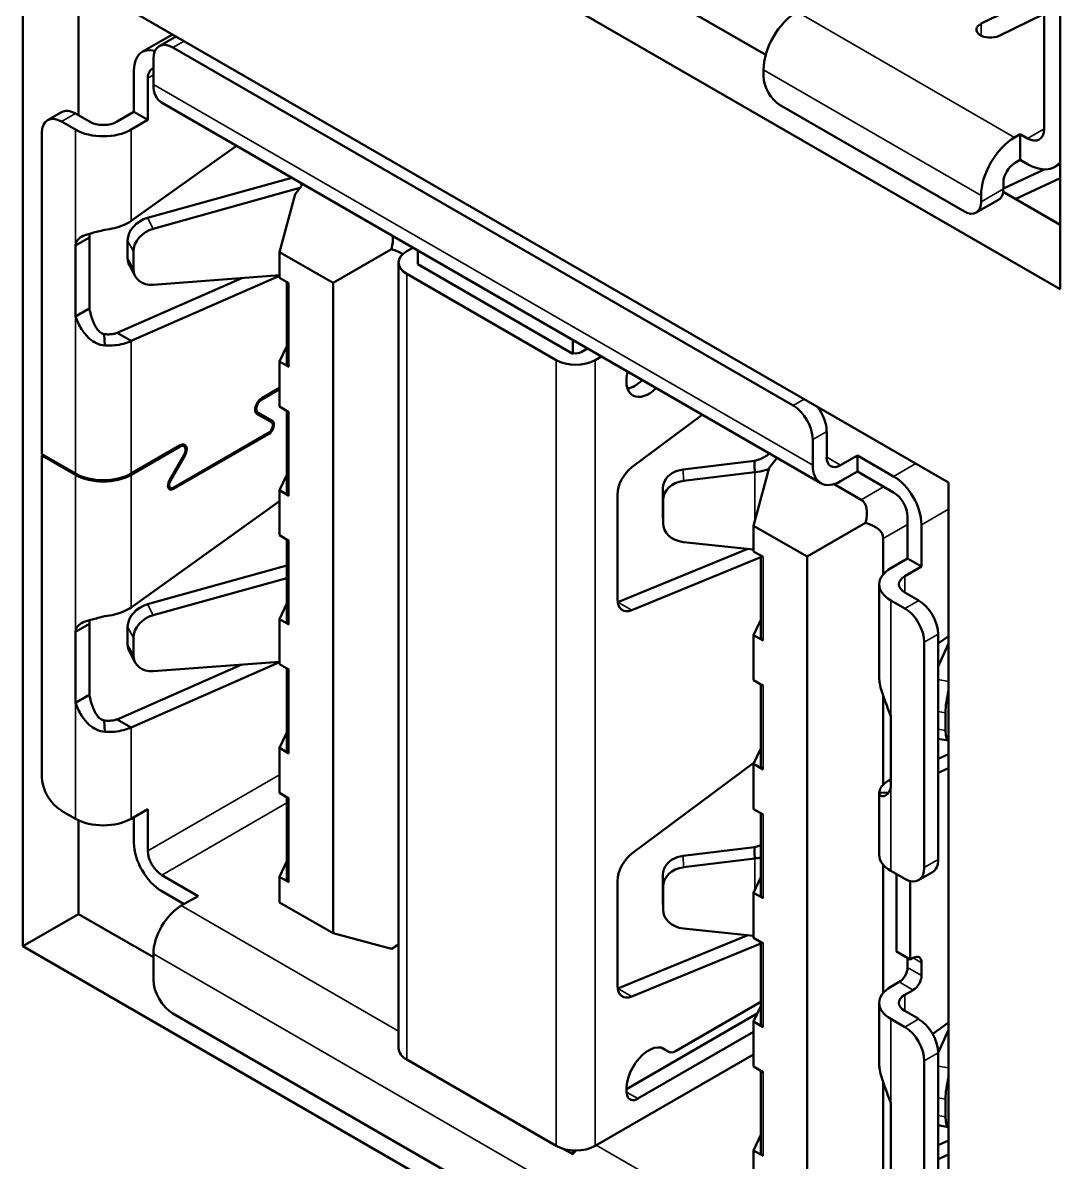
# Model space of a CAD drawing. Header units: millimetres. Extents: x 3412 to 5643, y 891 to 1933.
# Drawn here: x 4408.91 to 4422.06, y 1737.06 to 1751.5 of the extents above; entities that cross this region are included whole.
import ezdxf

# ---------------------------------------------------------------- set-up
doc = ezdxf.new("R2010")
doc.units = ezdxf.units.MM
doc.header["$LTSCALE"] = 1.8
doc.layers.add('외형선(ISO)', color=7, linetype='Continuous', lineweight=50)
doc.layers.add('좁은 외형선(ISO)', color=7, linetype='Continuous', lineweight=35)

msp = doc.modelspace()

# ---------------------------------------------------------------- linework, layer by layer
at = {"layer": '외형선(ISO)'}
for p, q in [((4422.059, 1763.309), (4422.059, 1748.122)), ((4421.855, 1750.158), (4421.855, 1762.814)), ((4409.614, 1756.124), (4418.326, 1751.094)), ((4422.059, 1748.122), (4408.907, 1755.716)), ((4408.907, 1739.794), (4408.907, 1752.45)), ((4408.907, 1752.45), (4420.645, 1745.673)), ((4409.614, 1752.041), (4409.614, 1750.328)), ((4421.855, 1751.877), (4421.059, 1751.491)), ((4421.284, 1751.337), (4421.855, 1751.613)), ((4410.42, 1751.131), (4410.806, 1751.354)), ((4410.636, 1751.205), (4410.813, 1751.307)), ((4410.811, 1751.188), (4418.674, 1746.648)), ((4410.564, 1750.718), (4410.564, 1751.045)), ((4410.316, 1750.371), (4410.316, 1750.902)), ((4418.299, 1750.824), (4418.299, 1750.905)), ((4410.493, 1750.269), (4410.493, 1750.8)), ((4410.667, 1750.489), (4419.025, 1745.664)), ((4420.844, 1749.109), (4418.511, 1750.456)), ((4409.399, 1750.368), (4409.222, 1750.266)), ((4409.751, 1750.249), (4409.574, 1750.351)), ((4410.316, 1750.371), (4410.104, 1750.249)), ((4410.316, 1750.371), (4410.493, 1750.269)), ((4409.574, 1750.147), (4409.397, 1750.249)), ((4410.493, 1750.269), (4410.281, 1750.147)), ((4409.15, 1750.106), (4409.15, 1746.032)), ((4421.481, 1750.048), (4421.551, 1750.089)), ((4421.551, 1749.762), (4421.551, 1750.089)), ((4421.551, 1750.089), (4421.643, 1750.036)), ((4411.615, 1749.942), (4410.281, 1748.989)), ((4421.551, 1749.762), (4421.481, 1749.721)), ((4421.551, 1749.762), (4421.643, 1749.709)), ((4422.059, 1749.713), (4421.993, 1749.674)), ((4421.857, 1749.642), (4421.339, 1749.402)), ((4412.318, 1749.537), (4410.489, 1749.028)), ((4412.459, 1749.455), (4412.359, 1749.33)), ((4412.444, 1749.436), (4412.423, 1749.476)), ((4421.339, 1749.476), (4421.339, 1749.395)), ((4421.49, 1749.267), (4422.059, 1749.532)), ((4410.562, 1748.89), (4412.421, 1749.407)), ((4412.162, 1748.595), (4412.359, 1749.33)), ((4421.056, 1749.231), (4421.056, 1749.313)), ((4421.336, 1749.356), (4422.059, 1748.939)), ((4420.994, 1749.094), (4421.277, 1749.257)), ((4409.751, 1748.78), (4409.574, 1748.678)), ((4409.614, 1748.701), (4409.614, 1748.701)), ((4409.751, 1748.78), (4409.751, 1747.88)), ((4410.236, 1748.74), (4410.236, 1748.516)), ((4409.574, 1747.778), (4409.574, 1748.678)), ((4410.309, 1748.602), (4410.309, 1748.378)), ((4412.162, 1748.269), (4412.162, 1748.595)), ((4412.162, 1748.595), (4412.841, 1748.203)), ((4413.58, 1748.63), (4412.841, 1748.203)), ((4413.774, 1748.604), (4413.854, 1748.65)), ((4413.916, 1748.614), (4413.916, 1748.44)), ((4410.258, 1748.427), (4410.331, 1748.289)), ((4413.672, 1748.461), (4413.672, 1738.499)), ((4413.916, 1748.44), (4415.881, 1747.305)), ((4410.281, 1747.467), (4412.162, 1748.295)), ((4412.162, 1748.3), (4410.562, 1748.18)), ((4412.162, 1748.269), (4412.282, 1748.199)), ((4413.774, 1748.318), (4415.669, 1747.224)), ((4411.683, 1748.264), (4410.104, 1747.569)), ((4412.253, 1748.216), (4412.253, 1747.179)), ((4412.841, 1748.203), (4412.841, 1739.957)), ((4409.947, 1747.41), (4409.937, 1747.554)), ((4410.104, 1747.569), (4410.193, 1747.518)), ((4410.193, 1747.518), (4410.281, 1747.467)), ((4412.162, 1747.207), (4412.253, 1747.403)), ((4415.881, 1747.479), (4415.881, 1747.305)), ((4415.891, 1747.311), (4415.881, 1747.305)), ((4416.067, 1747.372), (4415.987, 1747.326)), ((4416.244, 1747.27), (4416.164, 1747.224)), ((4412.162, 1746.636), (4412.162, 1747.207)), ((4412.162, 1747.207), (4412.282, 1747.138)), ((4412.162, 1746.873), (4411.938, 1746.743)), ((4412.162, 1746.856), (4411.938, 1746.727)), ((4411.888, 1746.559), (4411.855, 1746.578)), ((4411.878, 1746.541), (4412.061, 1746.436)), ((4412.071, 1746.453), (4411.888, 1746.559)), ((4412.162, 1746.636), (4412.282, 1746.566)), ((4412.253, 1746.583), (4412.253, 1745.546)), ((4417.522, 1746.532), (4416.629, 1745.867)), ((4410.818, 1745.607), (4412.021, 1746.301)), ((4410.818, 1745.591), (4412.021, 1746.285)), ((4419.099, 1746.321), (4419.099, 1745.995)), ((4410.901, 1746.145), (4410.281, 1745.787)), ((4410.901, 1746.128), (4410.281, 1745.77)), ((4410.918, 1746.153), (4410.951, 1746.133)), ((4418.922, 1746.219), (4418.922, 1745.893)), ((4409.574, 1745.787), (4409.15, 1746.032)), ((4409.164, 1746.023), (4409.15, 1746.015)), ((4409.15, 1746.015), (4409.15, 1741.941)), ((4409.574, 1745.77), (4409.15, 1746.015)), ((4410.951, 1746.018), (4410.768, 1745.701)), ((4410.778, 1745.695), (4410.961, 1746.012)), ((4418.359, 1746.049), (4418.359, 1746.029)), ((4418.47, 1745.985), (4418.369, 1745.859)), ((4419.488, 1746.015), (4419.275, 1745.893)), ((4419.488, 1746.015), (4419.488, 1745.811)), ((4419.488, 1746.015), (4419.947, 1745.75)), ((4418.182, 1745.949), (4417.278, 1745.837)), ((4418.172, 1745.125), (4418.369, 1745.859)), ((4418.184, 1745.877), (4418.182, 1745.949)), ((4418.186, 1745.805), (4418.184, 1745.877)), ((4419.488, 1745.811), (4419.275, 1745.689)), ((4419.488, 1745.811), (4419.947, 1745.546)), ((4412.162, 1745.574), (4412.253, 1745.77)), ((4417.282, 1745.692), (4418.186, 1745.805)), ((4420.645, 1745.673), (4420.645, 1733.017)), ((4410.778, 1745.603), (4410.748, 1745.62)), ((4412.162, 1745.003), (4412.162, 1745.574)), ((4412.162, 1745.574), (4412.282, 1745.505)), ((4416.447, 1744.192), (4416.447, 1745.52)), ((4417.02, 1745.287), (4417.02, 1745.576)), ((4419.534, 1745.454), (4419.192, 1745.652)), ((4412.162, 1745.434), (4410.281, 1744.09)), ((4417.024, 1745.447), (4417.024, 1745.158)), ((4417.02, 1745.281), (4417.024, 1745.152)), ((4420.124, 1745.24), (4420.124, 1744.709)), ((4418.172, 1745.125), (4418.851, 1744.733)), ((4418.172, 1744.799), (4418.172, 1745.125)), ((4418.851, 1744.733), (4419.591, 1745.16)), ((4420.301, 1745.138), (4420.301, 1744.607)), ((4412.162, 1745.003), (4412.282, 1744.933)), ((4412.253, 1744.95), (4412.253, 1743.913)), ((4419.817, 1744.51), (4419.817, 1744.964)), ((4418.098, 1744.833), (4416.452, 1744.157)), ((4418.172, 1744.825), (4417.282, 1744.918)), ((4418.172, 1744.799), (4418.293, 1744.729)), ((4416.629, 1744.055), (4418.263, 1744.726)), ((4418.263, 1744.746), (4418.263, 1743.709)), ((4418.851, 1744.733), (4418.851, 1736.487)), ((4419.912, 1744.586), (4420.124, 1744.709)), ((4420.301, 1744.607), (4420.124, 1744.709)), ((4412.253, 1744.62), (4410.489, 1744.129)), ((4420.089, 1744.484), (4420.301, 1744.607)), ((4410.562, 1743.991), (4412.253, 1744.461)), ((4419.765, 1743.195), (4419.765, 1744.382)), ((4420.265, 1744.178), (4420.089, 1744.28)), ((4412.162, 1743.941), (4412.253, 1744.137)), ((4420.089, 1744.076), (4419.912, 1744.178)), ((4412.162, 1743.37), (4412.162, 1743.941)), ((4412.162, 1743.941), (4412.282, 1743.872)), ((4418.172, 1743.737), (4418.263, 1743.933)), ((4409.751, 1743.881), (4409.574, 1743.779)), ((4409.614, 1743.802), (4409.614, 1743.802)), ((4409.751, 1743.881), (4409.751, 1742.981)), ((4410.236, 1743.841), (4410.236, 1743.617)), ((4409.574, 1742.879), (4409.574, 1743.779)), ((4410.309, 1743.703), (4410.309, 1743.479)), ((4418.172, 1743.737), (4418.293, 1743.668)), ((4418.172, 1743.166), (4418.172, 1743.737)), ((4420.336, 1740.79), (4420.336, 1743.647)), ((4420.513, 1740.892), (4420.513, 1743.75)), ((4420.645, 1743.724), (4420.513, 1743.63)), ((4410.258, 1743.528), (4410.331, 1743.39)), ((4420.645, 1743.633), (4420.513, 1743.339)), ((4411.683, 1743.365), (4410.104, 1742.67)), ((4410.281, 1742.568), (4412.162, 1743.396)), ((4412.162, 1743.401), (4410.562, 1743.281)), ((4412.162, 1743.37), (4412.282, 1743.3)), ((4412.253, 1743.317), (4412.253, 1742.28)), ((4418.172, 1743.166), (4418.293, 1743.096)), ((4418.263, 1743.113), (4418.263, 1742.076)), ((4419.817, 1741.842), (4419.817, 1742.965)), ((4409.947, 1742.511), (4409.937, 1742.655)), ((4410.104, 1742.67), (4410.193, 1742.619)), ((4419.912, 1742.709), (4419.912, 1741.81)), ((4420.605, 1742.754), (4420.605, 1742.53)), ((4410.193, 1742.619), (4410.281, 1742.568)), ((4412.162, 1742.308), (4412.253, 1742.504)), ((4420.513, 1742.422), (4420.641, 1742.4)), ((4412.162, 1741.737), (4412.162, 1742.308)), ((4412.162, 1742.308), (4412.282, 1742.239)), ((4418.172, 1742.104), (4418.263, 1742.3)), ((4420.645, 1742.229), (4420.513, 1742.171)), ((4418.181, 1742.123), (4416.629, 1740.968)), ((4418.172, 1742.104), (4418.293, 1742.035)), ((4418.172, 1741.533), (4418.172, 1742.104)), ((4420.513, 1741.991), (4420.645, 1742.05)), ((4412.162, 1741.737), (4412.282, 1741.667)), ((4412.253, 1741.684), (4412.253, 1740.647)), ((4419.765, 1740.953), (4419.765, 1741.735)), ((4419.766, 1741.741), (4419.883, 1741.738)), ((4409.397, 1741.512), (4409.574, 1741.41)), ((4410.281, 1741.41), (4410.493, 1741.533)), ((4410.493, 1741.002), (4410.493, 1741.533)), ((4418.172, 1741.533), (4418.293, 1741.463)), ((4418.263, 1741.48), (4418.263, 1740.443)), ((4409.614, 1741.389), (4409.614, 1740.202)), ((4410.316, 1741.104), (4410.316, 1741.431)), ((4418.182, 1741.05), (4417.278, 1740.938)), ((4418.184, 1740.978), (4418.182, 1741.05)), ((4417.282, 1740.794), (4418.186, 1740.906)), ((4418.186, 1740.906), (4418.184, 1740.978)), ((4412.162, 1740.675), (4412.253, 1740.871)), ((4419.817, 1739.203), (4419.817, 1740.825)), ((4411.13, 1740.43), (4410.67, 1740.696)), ((4412.162, 1740.349), (4412.162, 1740.675)), ((4412.162, 1740.675), (4412.282, 1740.606)), ((4416.447, 1739.293), (4416.447, 1740.621)), ((4417.02, 1740.388), (4417.02, 1740.677)), ((4418.172, 1740.471), (4418.263, 1740.667)), ((4420.089, 1740.647), (4419.912, 1740.749)), ((4419.983, 1740.708), (4419.983, 1739.728)), ((4420.159, 1739.626), (4420.159, 1740.618)), ((4420.44, 1740.732), (4420.264, 1740.629)), ((4410.953, 1740.328), (4410.67, 1740.492)), ((4417.024, 1740.548), (4417.024, 1740.259)), ((4418.172, 1740.471), (4418.293, 1740.402)), ((4418.172, 1739.9), (4418.172, 1740.471)), ((4411.13, 1740.43), (4410.917, 1740.308)), ((4412.841, 1739.957), (4412.162, 1740.349)), ((4417.02, 1740.382), (4417.024, 1740.253)), ((4408.907, 1739.794), (4409.614, 1740.202)), ((4409.614, 1740.202), (4410.564, 1739.654)), ((4412.841, 1739.957), (4413.58, 1739.759)), ((4418.098, 1739.934), (4416.452, 1739.258)), ((4418.172, 1739.926), (4417.282, 1740.019)), ((4418.172, 1739.9), (4418.293, 1739.83)), ((4420.645, 1733.017), (4408.907, 1739.794)), ((4413.58, 1739.759), (4413.672, 1739.811)), ((4416.629, 1739.156), (4418.263, 1739.827)), ((4418.263, 1739.847), (4418.263, 1738.81)), ((4410.564, 1739.369), (4410.564, 1739.696)), ((4420.159, 1739.626), (4419.983, 1739.728)), ((4420.124, 1739.647), (4420.124, 1739.524)), ((4420.195, 1739.647), (4420.159, 1739.626)), ((4420.301, 1739.422), (4420.301, 1739.585)), ((4420.018, 1739.34), (4419.912, 1739.279)), ((4420.089, 1739.177), (4420.195, 1739.238)), ((4417.189, 1738.466), (4418.263, 1739.087)), ((4418.172, 1738.838), (4418.263, 1739.034)), ((4419.765, 1738.296), (4419.765, 1739.075)), ((4418.674, 1734.401), (4410.811, 1738.94)), ((4416.56, 1737.981), (4418.219, 1738.939)), ((4420.265, 1738.871), (4420.089, 1738.973)), ((4418.172, 1738.838), (4418.293, 1738.769)), ((4418.172, 1738.267), (4418.172, 1738.838)), ((4420.089, 1738.769), (4419.912, 1738.871)), ((4420.645, 1738.825), (4420.443, 1738.681)), ((4420.645, 1738.734), (4420.513, 1738.44)), ((4418.172, 1738.708), (4416.706, 1737.861)), ((4416.997, 1738.51), (4417.089, 1738.457)), ((4420.513, 1735.585), (4420.513, 1738.442)), ((4415.669, 1737.262), (4413.774, 1738.357)), ((4416.164, 1737.262), (4418.172, 1738.422)), ((4420.336, 1735.482), (4420.336, 1738.34)), ((4418.172, 1738.267), (4418.293, 1738.197)), ((4418.263, 1738.214), (4418.263, 1737.177)), ((4419.817, 1736.943), (4419.817, 1738.066)), ((4419.912, 1737.81), (4419.912, 1736.911)), ((4420.605, 1737.855), (4420.605, 1737.631)), ((4420.513, 1737.523), (4420.641, 1737.501)), ((4418.172, 1737.205), (4418.263, 1737.401)), ((4420.645, 1737.33), (4420.513, 1737.272)), ((4415.768, 1737.222), (4415.881, 1737.157)), ((4415.881, 1737.204), (4415.881, 1737.157)), ((4418.172, 1737.205), (4418.293, 1737.136)), ((4418.172, 1736.879), (4418.172, 1737.205)), ((4420.513, 1737.092), (4420.645, 1737.151))]:
    msp.add_line(p, q, dxfattribs=at)
for centre, major_axis, ratio, start_param, end_param in [((4418.723, 1751.15), (-0.3, -0.52), 0.57735, 3.926991, 5.497787), ((4421.172, 1751.414), (-0.175, 0), 0.57735, 5.410521, 8.552113), ((4410.988, 1751.004), (-0.175, 0.303), 0.57735, 6.04497, 6.283185), ((4410.67, 1750.698), (-0.25, 0.433), 0.57735, 5.746497, 7.068583), ((4410.811, 1750.902), (-0.175, 0.303), 0.57735, 5.497787, 7.068583), ((4410.67, 1750.698), (-0.125, 0.217), 0.57735, 6.141289, 7.068583), ((4418.511, 1750.701), (-0.15, 0.26), 0.57735, 0.785398, 2.356194), ((4410.917, 1750.922), (-0.25, -0.433), 0.57735, 5.497787, 6.283185), ((4409.397, 1749.963), (-0.175, 0.303), 0.57735, 5.497787, 7.068583), ((4409.574, 1750.065), (-0.175, 0.303), 0.57735, 5.497787, 6.283185), ((4409.928, 1750.351), (-0.5, 0), 0.57735, 0.785436, 2.356194), ((4409.928, 1750.351), (0.25, 0), 0.57735, 3.927029, 5.497787), ((4421.643, 1750.281), (0.15, -0.26), 0.57735, 5.497787, 7.068583), ((4421.481, 1749.558), (0.3, 0.52), 0.57735, 0.785398, 2.356195), ((4421.481, 1749.558), (-0.1, -0.173), 0.57735, 3.926991, 5.497787), ((4421.643, 1750.281), (0.35, -0.606), 0.57735, 5.497787, 6.496758), ((4421.127, 1749.517), (0.15, -0.26), 0.57735, 0, 0.785398), ((4420.844, 1749.354), (0.15, -0.26), 0.57735, 5.497787, 7.068583), ((4410.523, 1748.791), (-0.265, -0.14), 0.78082, 4.438601, 5.891116), ((4410.596, 1748.653), (-0.265, -0.14), 0.78082, 4.438601, 5.891116), ((4413.034, 1748.315), (-0.51, -0.595), 0.410754, 2.432936, 2.780395), ((4413.034, 1748.315), (0.77, 0.144), 0.410754, 0.386963, 0.708656), ((4414.022, 1748.461), (-0.35, 0), 0.57735, 5.497787, 7.068583), ((4410.523, 1748.567), (-0.265, -0.14), 0.78082, 5.891116, 6.283185), ((4410.596, 1748.429), (-0.265, -0.14), 0.78082, 5.891116, 7.343631), ((4415.917, 1747.367), (0.1, 0), 0.57735, 4.45059, 5.497787), ((4412.353, 1747.179), (-0.1, 0), 0.57735, 0, 0.785398), ((4415.917, 1747.367), (-0.35, 0), 0.57735, 0.785398, 2.356194), ((4416.842, 1747.122), (-0.2, -0.346), 0.57735, 5.225111, 7.411214), ((4416.706, 1747.088), (-0.1, -0.173), 0.57735, 5.087454, 5.225111), ((4416.666, 1747.224), (-0.2, -0.346), 0.57735, 0.457762, 1.128028), ((4411.938, 1746.645), (-0.06, -0.104), 0.57735, 3.926991, 6.283185), ((4411.938, 1746.645), (-0.05, -0.0866), 0.57735, 3.926991, 6.283185), ((4411.844, 1746.468), (0.05, 0.0866), 0.57735, 5.639684, 6.283185), ((4418.674, 1746.362), (0.175, -0.303), 0.57735, 0.785398, 2.356194), ((4418.851, 1746.464), (-0.175, 0.303), 0.57735, 3.926991, 4.950604), ((4412.021, 1746.366), (0.05, 0.0866), 0.57735, 3.926991, 6.283185), ((4412.021, 1746.366), (0.04, 0.0693), 0.57735, 3.926991, 6.283185), ((4410.901, 1746.047), (0.06, 0.104), 0.57735, 4.712389, 7.068584), ((4410.901, 1746.047), (0.05, 0.0866), 0.57735, 4.712389, 7.068584), ((4419.275, 1746.097), (-0.125, -0.217), 0.57735, 5.497787, 7.068584), ((4416.659, 1745.642), (-0.15, -0.26), 0.57735, 4.070344, 5.497787), ((4417.319, 1745.595), (-0.3, -0.009), 0.816372, 4.826874, 5.827445), ((4419.275, 1746.097), (-0.25, -0.433), 0.57735, 5.497787, 7.068584), ((4409.928, 1745.991), (0.5, 0), 0.57735, 3.927027, 5.497787), ((4409.928, 1745.974), (-0.5, 0), 0.57735, 0.785445, 2.356194), ((4410.818, 1745.672), (-0.05, -0.0866), 0.57735, 4.712389, 7.068584), ((4410.818, 1745.672), (-0.04, -0.0693), 0.57735, 4.712389, 7.068584), ((4417.315, 1745.747), (0.26, 0.265), 0.522699, 2.220568, 2.651632), ((4417.324, 1745.45), (-0.3, -0.009), 0.816372, 4.826874, 6.258509), ((4419.947, 1745.342), (0.25, -0.433), 0.57735, 0.785398, 2.356194), ((4412.353, 1745.546), (-0.1, 0), 0.57735, 0, 0.785398), ((4419.947, 1745.342), (-0.125, 0.217), 0.57735, 3.926991, 5.497787), ((4419.044, 1744.845), (0.51, 0.595), 0.410754, 5.574529, 6.359927), ((4417.315, 1745.457), (0.26, 0.265), 0.522699, 2.651632, 2.676308), ((4417.324, 1745.161), (-0.3, -0.009), 0.816372, 6.258509, 7.690144), ((4419.044, 1744.845), (0.77, 0.144), 0.410754, 6.206443, 6.991842), ((4420.265, 1744.382), (-0.5, 0), 0.57735, 5.497787, 7.068569), ((4420.265, 1744.382), (-0.25, 0), 0.57735, 5.497787, 7.068569), ((4410.523, 1743.892), (-0.265, -0.14), 0.78082, 4.438601, 5.891116), ((4416.659, 1744.315), (-0.15, -0.26), 0.57735, 5.497787, 6.92523), ((4416.482, 1744.417), (-0.15, -0.26), 0.57735, 0.630137, 0.642045), ((4420.089, 1743.79), (0.175, -0.303), 0.57735, 0.785398, 2.356194), ((4420.265, 1743.892), (-0.175, 0.303), 0.57735, 3.926991, 5.497787), ((4410.596, 1743.754), (-0.265, -0.14), 0.78082, 4.438601, 5.891116), ((4412.353, 1743.913), (-0.1, 0), 0.57735, 0, 0.785398), ((4418.363, 1743.709), (-0.1, 0), 0.57735, 0, 0.785398), ((4410.523, 1743.668), (-0.265, -0.14), 0.78082, 5.891116, 6.283185), ((4410.596, 1743.53), (-0.265, -0.14), 0.78082, 5.891116, 7.343631), ((4420.693, 1742.919), (0.052, 0.295), 0.238721, 1.213848, 2.207489), ((4420.693, 1742.695), (-0.052, -0.295), 0.238721, 5.349082, 6.342722), ((4412.353, 1742.28), (-0.1, 0), 0.57735, 0, 0.785398), ((4418.363, 1742.076), (-0.1, 0), 0.57735, 0, 0.785398), ((4409.397, 1741.798), (-0.175, 0.303), 0.57735, 0.785398, 2.356194), ((4409.928, 1741.614), (0.5, 0), 0.57735, 3.927027, 5.497787), ((4410.67, 1740.9), (-0.25, 0.433), 0.57735, 0.785398, 2.356194), ((4410.67, 1740.9), (0.125, -0.217), 0.57735, 3.926991, 5.497787), ((4416.659, 1740.743), (-0.15, -0.26), 0.57735, 4.070344, 5.497787), ((4417.319, 1740.696), (-0.3, -0.009), 0.816372, 4.826874, 5.827445), ((4420.265, 1740.953), (-0.5, 0), 0.57735, 0, 0.785379), ((4417.315, 1740.848), (0.26, 0.265), 0.522699, 2.220568, 2.651632), ((4417.324, 1740.551), (-0.3, -0.009), 0.816372, 4.826874, 6.258509), ((4420.089, 1740.933), (0.175, -0.303), 0.57735, 5.497787, 7.068583), ((4420.265, 1741.035), (0.175, -0.303), 0.57735, 0, 0.785398), ((4412.353, 1740.647), (-0.1, 0), 0.57735, 0, 0.785398), ((4417.315, 1740.558), (0.26, 0.265), 0.522699, 2.651632, 2.676308), ((4418.363, 1740.443), (-0.1, 0), 0.57735, 0, 0.785398), ((4410.917, 1739.9), (-0.25, -0.433), 0.57735, 3.926991, 5.497787), ((4417.324, 1740.262), (-0.3, -0.009), 0.816372, 6.258509, 7.690144), ((4413.034, 1739.905), (0.77, 0.144), 0.410754, 5.421045, 5.606243), ((4420.195, 1739.524), (0.075, 0.13), 0.57735, 5.497787, 7.068584), ((4420.018, 1739.463), (-0.075, -0.13), 0.57735, 0.785398, 2.356195), ((4410.811, 1739.226), (-0.175, 0.303), 0.57735, 0.785398, 2.356194), ((4420.195, 1739.361), (0.075, 0.13), 0.57735, 3.926991, 5.497787), ((4416.659, 1739.416), (-0.15, -0.26), 0.57735, 5.497787, 6.92523), ((4416.482, 1739.518), (-0.15, -0.26), 0.57735, 0.630137, 0.642045), ((4420.265, 1739.075), (-0.5, 0), 0.57735, 5.497787, 7.068569), ((4420.265, 1739.075), (-0.25, 0), 0.57735, 5.497787, 7.068564), ((4418.363, 1738.81), (-0.1, 0), 0.57735, 0, 0.785398), ((4420.089, 1738.483), (0.175, -0.303), 0.57735, 0.785398, 2.356194), ((4420.265, 1738.585), (-0.175, 0.303), 0.57735, 3.926991, 5.497787), ((4414.022, 1738.499), (-0.35, 0), 0.57735, 0, 0.785398), ((4416.842, 1738.147), (0.2, 0.346), 0.57735, 6.112712, 8.912056), ((4417.189, 1738.63), (-0.1, -0.173), 0.57735, 6.112712, 7.068584), ((4420.693, 1738.02), (0.052, 0.295), 0.238721, 1.213856, 2.207489), ((4416.706, 1738.024), (-0.1, -0.173), 0.57735, 5.770463, 7.068584), ((4420.693, 1737.796), (-0.052, -0.295), 0.238721, 5.349082, 6.342714), ((4415.917, 1737.405), (0.35, 0), 0.57735, 3.926991, 5.497787), ((4416.072, 1736.924), (-0.25, -0.433), 0.57735, 4.374646, 4.49743), ((4418.363, 1737.177), (-0.1, 0), 0.57735, 0, 0.785398)]:
    msp.add_ellipse(centre, major_axis=major_axis, ratio=ratio, start_param=start_param, end_param=end_param, dxfattribs=at)
for points, knots in [([(4410.281, 1748.989), (4410.252, 1748.969), (4410.219, 1748.951), (4410.183, 1748.936), (4410.147, 1748.921), (4410.109, 1748.908), (4410.069, 1748.898), (4410.029, 1748.888), (4409.988, 1748.881), (4409.947, 1748.877)], [0, 0, 0, 0, 0.333333, 0.333333, 0.333333, 0.666667, 0.666667, 0.666667, 1, 1, 1, 1]), ([(4409.947, 1748.877), (4409.917, 1748.869), (4409.888, 1748.861), (4409.834, 1748.848), (4409.809, 1748.842), (4409.74, 1748.824), (4409.703, 1748.813), (4409.643, 1748.786), (4409.621, 1748.77), (4409.589, 1748.73), (4409.579, 1748.707), (4409.574, 1748.678)], [-0.05024107, -0.05024107, -0.05024107, -0.05024107, -0.04302421, -0.04302421, -0.03643271, -0.03643271, -0.02406244, -0.02406244, -0.01181807, -0.01181807, -0.00000289, -0.00000289, -0.00000289, -0.00000289]), ([(4409.574, 1747.778), (4409.603, 1747.795), (4409.633, 1747.812), (4409.692, 1747.846), (4409.721, 1747.863), (4409.751, 1747.88)], [-0.02500193, -0.02500193, -0.02500193, -0.02500193, -0.01250193, -0.01250193, -0.00000193, -0.00000193, -0.00000193, -0.00000193]), ([(4409.937, 1747.554), (4409.93, 1747.556), (4409.923, 1747.558), (4409.915, 1747.561), (4409.908, 1747.565), (4409.9, 1747.569), (4409.893, 1747.575), (4409.885, 1747.58), (4409.878, 1747.586), (4409.871, 1747.594), (4409.864, 1747.601), (4409.857, 1747.609), (4409.85, 1747.618), (4409.843, 1747.628), (4409.836, 1747.638), (4409.83, 1747.649), (4409.824, 1747.66), (4409.818, 1747.672), (4409.812, 1747.684), (4409.806, 1747.697), (4409.8, 1747.711), (4409.795, 1747.725), (4409.789, 1747.74), (4409.784, 1747.755), (4409.779, 1747.771), (4409.774, 1747.788), (4409.769, 1747.805), (4409.764, 1747.823), (4409.759, 1747.841), (4409.755, 1747.86), (4409.751, 1747.88)], [0, 0, 0, 0, 0.1, 0.1, 0.1, 0.2, 0.2, 0.2, 0.3, 0.3, 0.3, 0.4, 0.4, 0.4, 0.5, 0.5, 0.5, 0.6, 0.6, 0.6, 0.7, 0.7, 0.7, 0.8, 0.8, 0.8, 0.9, 0.9, 0.9, 0.9999455, 0.9999455, 0.9999455, 0.9999455]), ([(4409.574, 1747.778), (4409.595, 1747.723), (4409.62, 1747.668), (4409.679, 1747.575), (4409.711, 1747.534), (4409.778, 1747.475), (4409.809, 1747.454), (4409.876, 1747.423), (4409.911, 1747.413), (4409.947, 1747.41)], [-0.05580916, -0.05580916, -0.05580916, -0.05580916, -0.03771623, -0.03771623, -0.02220853, -0.02220853, -0.01086008, -0.01086008, -0.000001, -0.000001, -0.000001, -0.000001]), ([(4409.937, 1747.554), (4409.958, 1747.552), (4409.978, 1747.551), (4409.998, 1747.551), (4410.018, 1747.551), (4410.037, 1747.553), (4410.055, 1747.556), (4410.073, 1747.559), (4410.09, 1747.564), (4410.104, 1747.569)], [0, 0, 0, 0, 0.333333, 0.333333, 0.333333, 0.666667, 0.666667, 0.666667, 1, 1, 1, 1]), ([(4409.947, 1747.41), (4409.988, 1747.408), (4410.029, 1747.409), (4410.069, 1747.412), (4410.109, 1747.416), (4410.147, 1747.423), (4410.183, 1747.432), (4410.219, 1747.441), (4410.252, 1747.453), (4410.281, 1747.467)], [0, 0, 0, 0, 0.333333, 0.333333, 0.333333, 0.666667, 0.666667, 0.666667, 1, 1, 1, 1]), ([(4418.372, 1746.041), (4418.361, 1746.029), (4418.348, 1746.019), (4418.333, 1746.009), (4418.312, 1745.994), (4418.288, 1745.982), (4418.262, 1745.972), (4418.236, 1745.962), (4418.209, 1745.954), (4418.182, 1745.949)], [0.4650767, 0.4650767, 0.4650767, 0.4650767, 0.6, 0.6, 0.6, 0.8, 0.8, 0.8, 1, 1, 1, 1]), ([(4418.186, 1745.805), (4418.232, 1745.809), (4418.277, 1745.817), (4418.321, 1745.829), (4418.336, 1745.833), (4418.35, 1745.837), (4418.364, 1745.842)], [0, 0, 0, 0, 0.1666667, 0.1666667, 0.1666667, 0.2220612, 0.2220612, 0.2220612, 0.2220612]), ([(4410.281, 1744.09), (4410.252, 1744.07), (4410.219, 1744.052), (4410.183, 1744.037), (4410.147, 1744.022), (4410.109, 1744.009), (4410.069, 1743.999), (4410.029, 1743.989), (4409.988, 1743.982), (4409.947, 1743.978)], [0, 0, 0, 0, 0.333333, 0.333333, 0.333333, 0.666667, 0.666667, 0.666667, 1, 1, 1, 1]), ([(4409.947, 1743.978), (4409.917, 1743.97), (4409.888, 1743.962), (4409.834, 1743.949), (4409.809, 1743.943), (4409.74, 1743.925), (4409.703, 1743.914), (4409.643, 1743.887), (4409.621, 1743.871), (4409.589, 1743.831), (4409.579, 1743.808), (4409.574, 1743.779)], [-0.05024018, -0.05024018, -0.05024018, -0.05024018, -0.04302347, -0.04302347, -0.03643209, -0.03643209, -0.02406208, -0.02406208, -0.01181795, -0.01181795, -0.00000289, -0.00000289, -0.00000289, -0.00000289]), ([(4419.912, 1742.709), (4419.891, 1742.765), (4419.869, 1742.821), (4419.83, 1742.926), (4419.813, 1742.976), (4419.787, 1743.059), (4419.778, 1743.093), (4419.768, 1743.15), (4419.765, 1743.173), (4419.765, 1743.195)], [-0.05580693, -0.05580693, -0.05580693, -0.05580693, -0.03771766, -0.03771766, -0.02220883, -0.02220883, -0.01086022, -0.01086022, -0.00193031, -0.00193031, -0.00193031, -0.00193031]), ([(4409.574, 1742.879), (4409.603, 1742.896), (4409.633, 1742.913), (4409.692, 1742.947), (4409.721, 1742.964), (4409.751, 1742.981)], [-0.02500193, -0.02500193, -0.02500193, -0.02500193, -0.01250193, -0.01250193, -0.00000193, -0.00000193, -0.00000193, -0.00000193]), ([(4409.937, 1742.655), (4409.93, 1742.657), (4409.923, 1742.659), (4409.915, 1742.662), (4409.908, 1742.666), (4409.9, 1742.67), (4409.893, 1742.676), (4409.885, 1742.681), (4409.878, 1742.687), (4409.871, 1742.695), (4409.864, 1742.702), (4409.857, 1742.71), (4409.85, 1742.719), (4409.843, 1742.729), (4409.836, 1742.739), (4409.83, 1742.75), (4409.824, 1742.761), (4409.818, 1742.773), (4409.812, 1742.785), (4409.806, 1742.798), (4409.8, 1742.812), (4409.795, 1742.826), (4409.789, 1742.841), (4409.784, 1742.856), (4409.779, 1742.872), (4409.774, 1742.889), (4409.769, 1742.906), (4409.764, 1742.924), (4409.759, 1742.942), (4409.755, 1742.961), (4409.751, 1742.981)], [0, 0, 0, 0, 0.1, 0.1, 0.1, 0.2, 0.2, 0.2, 0.3, 0.3, 0.3, 0.4, 0.4, 0.4, 0.5, 0.5, 0.5, 0.6, 0.6, 0.6, 0.7, 0.7, 0.7, 0.8, 0.8, 0.8, 0.9, 0.9, 0.9, 0.9999455, 0.9999455, 0.9999455, 0.9999455]), ([(4409.574, 1742.879), (4409.595, 1742.824), (4409.62, 1742.769), (4409.679, 1742.676), (4409.711, 1742.635), (4409.778, 1742.576), (4409.809, 1742.555), (4409.876, 1742.524), (4409.911, 1742.514), (4409.947, 1742.511)], [-0.05580929, -0.05580929, -0.05580929, -0.05580929, -0.03771623, -0.03771623, -0.02220853, -0.02220853, -0.01086008, -0.01086008, -0.000001, -0.000001, -0.000001, -0.000001]), ([(4409.937, 1742.655), (4409.958, 1742.653), (4409.978, 1742.652), (4409.998, 1742.652), (4410.018, 1742.652), (4410.037, 1742.654), (4410.055, 1742.657), (4410.073, 1742.66), (4410.09, 1742.665), (4410.104, 1742.67)], [0, 0, 0, 0, 0.333333, 0.333333, 0.333333, 0.666667, 0.666667, 0.666667, 1, 1, 1, 1]), ([(4409.947, 1742.511), (4409.988, 1742.509), (4410.029, 1742.51), (4410.069, 1742.513), (4410.109, 1742.517), (4410.147, 1742.524), (4410.183, 1742.533), (4410.219, 1742.542), (4410.252, 1742.554), (4410.281, 1742.568)], [0, 0, 0, 0, 0.333333, 0.333333, 0.333333, 0.666667, 0.666667, 0.666667, 1, 1, 1, 1]), ([(4419.766, 1741.741), (4419.765, 1741.732), (4419.766, 1741.723), (4419.774, 1741.71), (4419.779, 1741.705), (4419.799, 1741.695), (4419.817, 1741.695), (4419.853, 1741.707), (4419.87, 1741.72), (4419.897, 1741.757), (4419.907, 1741.781), (4419.912, 1741.81)], [-0.05025133, -0.05025133, -0.05025133, -0.05025133, -0.043033, -0.043033, -0.03644017, -0.03644017, -0.02406757, -0.02406757, -0.01182026, -0.01182026, -0.00000378, -0.00000378, -0.00000378, -0.00000378]), ([(4419.912, 1741.907), (4419.883, 1741.893), (4419.857, 1741.877), (4419.836, 1741.859), (4419.814, 1741.842), (4419.798, 1741.822), (4419.786, 1741.802), (4419.774, 1741.782), (4419.767, 1741.762), (4419.766, 1741.741)], [0.0001737, 0.0001737, 0.0001737, 0.0001737, 0.3333333, 0.3333333, 0.3333333, 0.6666667, 0.6666667, 0.6666667, 1, 1, 1, 1]), ([(4418.182, 1741.05), (4418.207, 1741.055), (4418.232, 1741.062), (4418.258, 1741.071), (4418.261, 1741.072), (4418.263, 1741.073)], [-0.041989778, -0.041989778, -0.041989778, -0.041989778, -0.034289559, -0.034289559, -0.033452886, -0.033452886, -0.033452886, -0.033452886]), ([(4419.912, 1737.81), (4419.891, 1737.866), (4419.869, 1737.922), (4419.83, 1738.027), (4419.813, 1738.077), (4419.787, 1738.16), (4419.778, 1738.194), (4419.768, 1738.251), (4419.765, 1738.274), (4419.765, 1738.296)], [-0.05580737, -0.05580737, -0.05580737, -0.05580737, -0.03771766, -0.03771766, -0.02220883, -0.02220883, -0.01086022, -0.01086022, -0.00193031, -0.00193031, -0.00193031, -0.00193031])]:
    msp.add_open_spline(points, degree=3, knots=knots, dxfattribs=at)
for points in [[(4409.757, 1748.828), (4409.754, 1748.813), (4409.752, 1748.797), (4409.751, 1748.78)], [(4409.757, 1743.929), (4409.754, 1743.914), (4409.752, 1743.898), (4409.751, 1743.881)], [(4418.186, 1740.906), (4418.212, 1740.908), (4418.238, 1740.912), (4418.263, 1740.917)]]:
    msp.add_open_spline(points, degree=3, dxfattribs=at)
at = {"layer": '좁은 외형선(ISO)'}
for p, q in [((4418.723, 1751.64), (4421.481, 1750.048)), ((4421.059, 1751.491), (4421.059, 1751.337)), ((4410.952, 1751.269), (4410.811, 1751.188)), ((4421.056, 1749.313), (4418.299, 1750.905)), ((4410.564, 1750.841), (4410.493, 1750.8)), ((4410.564, 1750.718), (4418.922, 1745.893)), ((4409.574, 1750.351), (4409.397, 1750.249)), ((4409.574, 1748.678), (4409.574, 1750.147)), ((4410.281, 1750.147), (4410.281, 1748.989)), ((4421.643, 1750.036), (4421.855, 1750.158)), ((4421.056, 1749.231), (4421.339, 1749.395)), ((4410.489, 1749.028), (4410.562, 1748.89)), ((4410.309, 1748.602), (4410.236, 1748.74)), ((4410.236, 1748.516), (4410.309, 1748.378)), ((4413.774, 1748.318), (4413.774, 1738.357)), ((4412.282, 1748.199), (4412.282, 1747.138)), ((4409.574, 1745.787), (4409.574, 1747.778)), ((4410.281, 1747.467), (4410.281, 1745.787)), ((4415.669, 1737.262), (4415.669, 1747.224)), ((4416.164, 1747.224), (4416.164, 1737.262)), ((4411.925, 1746.734), (4411.938, 1746.727)), ((4418.674, 1746.648), (4418.815, 1746.729)), ((4412.282, 1746.566), (4412.282, 1745.505)), ((4412.021, 1746.285), (4412.006, 1746.293)), ((4419.099, 1746.321), (4418.922, 1746.219)), ((4410.901, 1746.128), (4410.887, 1746.137)), ((4410.961, 1746.012), (4410.951, 1746.018)), ((4418.361, 1746.048), (4418.361, 1746.03)), ((4419.099, 1745.995), (4419.275, 1745.893)), ((4417.278, 1745.837), (4417.282, 1745.692)), ((4419.947, 1745.75), (4420.229, 1745.913)), ((4409.574, 1743.779), (4409.574, 1745.77)), ((4410.281, 1745.77), (4410.281, 1744.09)), ((4410.768, 1745.701), (4410.778, 1745.695)), ((4418.186, 1745.176), (4418.186, 1745.805)), ((4410.802, 1745.6), (4410.818, 1745.591)), ((4417.024, 1745.447), (4417.02, 1745.576)), ((4419.534, 1745.454), (4419.82, 1745.619)), ((4417.02, 1745.287), (4417.024, 1745.158)), ((4420.645, 1745.336), (4420.301, 1745.138)), ((4420.124, 1745.142), (4419.817, 1744.964)), ((4412.282, 1744.933), (4412.282, 1743.872)), ((4418.293, 1744.729), (4418.293, 1743.668)), ((4420.089, 1744.484), (4420.089, 1744.28)), ((4410.489, 1744.129), (4410.562, 1743.991)), ((4416.452, 1744.157), (4416.629, 1744.055)), ((4419.912, 1744.178), (4419.912, 1742.709)), ((4420.089, 1744.076), (4420.265, 1744.178)), ((4410.309, 1743.703), (4410.236, 1743.841)), ((4420.513, 1743.75), (4420.336, 1743.647)), ((4410.236, 1743.617), (4410.309, 1743.479)), ((4412.282, 1743.3), (4412.282, 1742.239)), ((4418.293, 1743.096), (4418.293, 1742.035)), ((4420.513, 1743.173), (4420.645, 1743.149)), ((4409.574, 1741.41), (4409.574, 1742.879)), ((4420.605, 1742.754), (4420.513, 1742.77)), ((4410.281, 1742.568), (4410.281, 1741.41)), ((4420.513, 1742.546), (4420.605, 1742.53)), ((4410.493, 1741.002), (4412.162, 1741.965)), ((4419.912, 1741.81), (4419.912, 1740.749)), ((4412.282, 1741.667), (4412.282, 1740.606)), ((4412.253, 1741.61), (4410.67, 1740.696)), ((4418.293, 1741.463), (4418.293, 1740.402)), ((4417.278, 1740.938), (4417.282, 1740.794)), ((4418.186, 1740.501), (4418.186, 1740.906)), ((4420.336, 1740.79), (4420.513, 1740.892)), ((4417.024, 1740.548), (4417.02, 1740.677)), ((4417.02, 1740.388), (4417.024, 1740.259)), ((4410.917, 1740.308), (4413.672, 1738.718)), ((4418.293, 1739.83), (4418.293, 1738.769)), ((4418.922, 1734.87), (4410.564, 1739.696)), ((4420.301, 1739.585), (4420.195, 1739.647)), ((4420.124, 1739.524), (4420.301, 1739.422)), ((4420.195, 1739.238), (4420.018, 1739.34)), ((4416.452, 1739.258), (4416.629, 1739.156)), ((4420.089, 1739.177), (4420.089, 1738.973)), ((4419.912, 1738.871), (4419.912, 1737.81)), ((4420.089, 1738.769), (4420.265, 1738.871)), ((4417.006, 1738.508), (4417.073, 1738.469)), ((4420.513, 1738.442), (4420.336, 1738.34)), ((4418.293, 1738.197), (4418.293, 1737.136)), ((4420.513, 1738.274), (4420.645, 1738.251)), ((4416.562, 1737.945), (4416.706, 1737.861)), ((4420.605, 1737.855), (4420.513, 1737.871)), ((4420.513, 1737.647), (4420.605, 1737.631)), ((4416.178, 1737.271), (4419.276, 1735.482))]:
    msp.add_line(p, q, dxfattribs=at)

doc.saveas('drawing.dxf')
